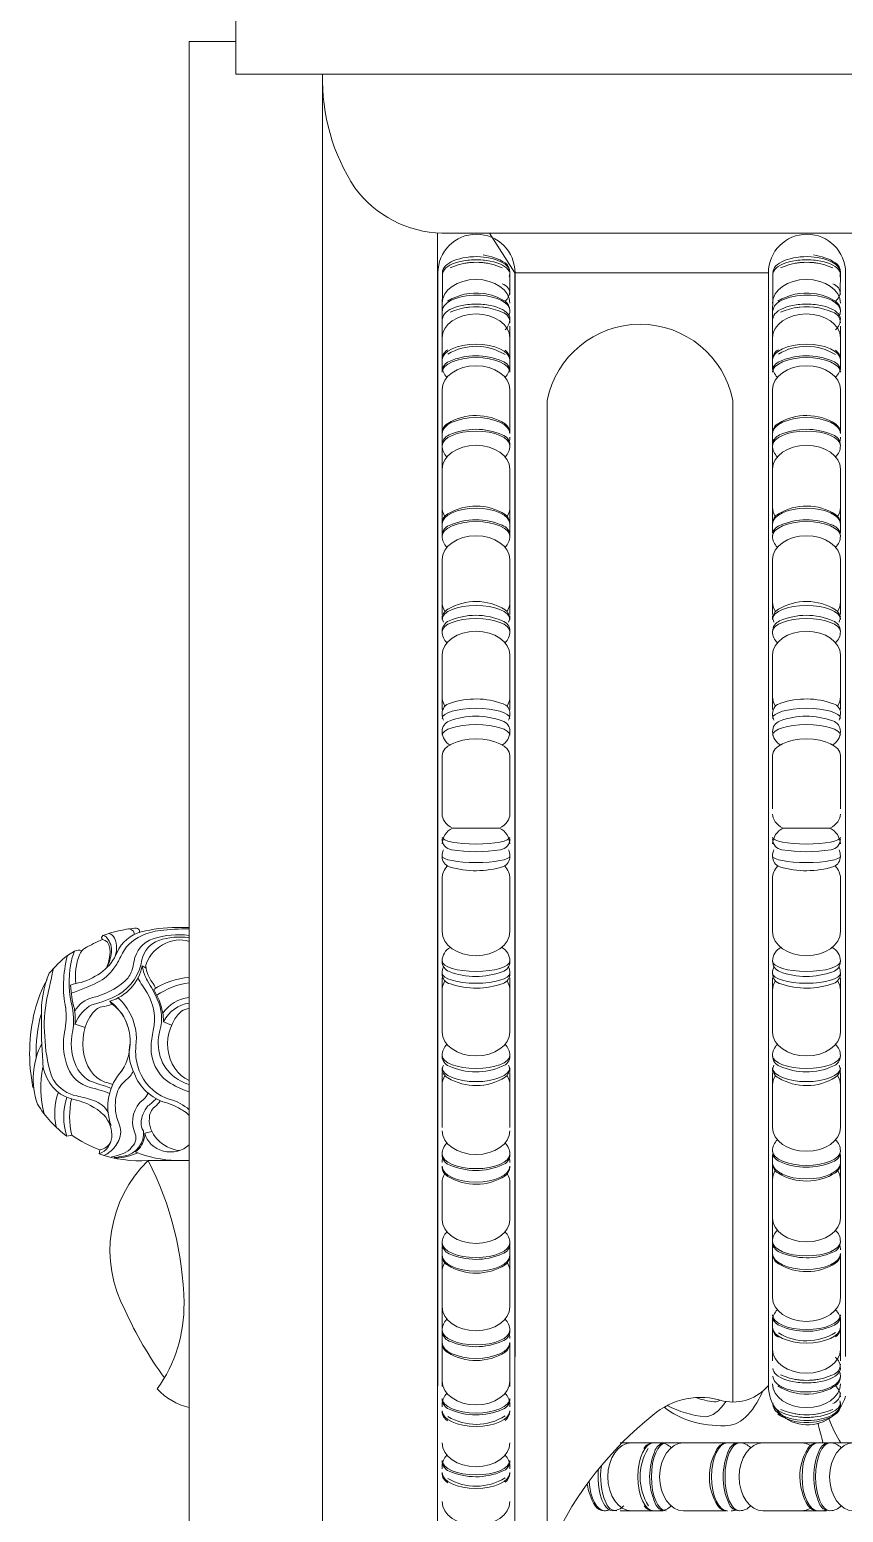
# Model space of a CAD drawing. Header units: millimetres. Extents: x 542654 to 551203, y 315718 to 321804.
# Drawn here: x 544184.1 to 544333.5, y 321162.1 to 321434.4 of the extents above; entities that cross this region are included whole.
import ezdxf

# ---------------------------------------------------------------- set-up
doc = ezdxf.new("R2010")
doc.units = ezdxf.units.MM
doc.layers.add('cad-block.com', color=250, linetype='Continuous')

msp = doc.modelspace()

# ---------------------------------------------------------------- linework, layer by layer
at = {"layer": 'cad-block.com', "color": 18, "lineweight": 15, "true_color": 0x000000}
for points in [[(544497.21, 321426.2), (544221.98, 321426.2), (544221.98, 321438.21)], [(544221.98, 321432.21), (544213.4, 321432.21), (544213.4, 321066.99), (544237.92, 321066.95), (544237.92, 321426.15)], [(544319.77, 321389.74), (544273.19, 321389.74), (544268.54, 321397.01)], [(544259.85, 321379.93), (544259.92, 321389.81)], [(544272.29, 321386.19), (544272.31, 321389.46)], [(544320.61, 321389.46), (544320.54, 321377.84)], [(544333, 321389.8), (544332.97, 321386.15)], [(544259.85, 321379.93), (544259.85, 321371.99)], [(544272.31, 321379.93), (544272.31, 321371.99)], [(544320.54, 321379.93), (544320.54, 321371.99)], [(544333, 321379.93), (544333, 321371.99)], [(544259.85, 321368.31), (544259.85, 321360.36)], [(544272.31, 321368.31), (544272.31, 321360.36)], [(544320.54, 321368.31), (544320.54, 321360.36)], [(544333, 321368.31), (544333, 321360.36)], [(544259.85, 321365.79), (544259.85, 321350.45)], [(544320.54, 321365.79), (544320.54, 321350.45)], [(544259.85, 321353.7), (544259.85, 321345.76)], [(544272.31, 321353.7), (544272.31, 321345.76)], [(544320.54, 321353.7), (544320.54, 321345.76)], [(544333, 321353.7), (544333, 321345.76)], [(544259.85, 321349.96), (544259.85, 321342.02)], [(544272.31, 321349.96), (544272.31, 321342.02)], [(544320.54, 321349.96), (544320.54, 321342.02)], [(544333, 321349.96), (544333, 321342.02)], [(544259.85, 321337.08), (544259.85, 321326.97)], [(544272.31, 321337.08), (544272.31, 321326.97)], [(544320.54, 321337.08), (544320.54, 321326.97)], [(544333, 321337.08), (544333, 321326.97)], [(544259.85, 321319.56), (544259.85, 321309.56)], [(544272.31, 321319.56), (544272.31, 321309.56)], [(544320.54, 321319.56), (544320.54, 321309.56)], [(544333, 321319.56), (544333, 321309.56)], [(544259.85, 321290.35), (544259.85, 321301.11)], [(544272.31, 321290.35), (544272.31, 321301.11)], [(544320.54, 321291.33), (544320.54, 321301.11)], [(544333, 321291.33), (544333, 321301.11)], [(544270.42, 321287.75), (544261.74, 321287.75)], [(544331.11, 321287.75), (544322.43, 321287.75)], [(544259.85, 321278.53), (544259.85, 321268.75)], [(544272.31, 321278.53), (544272.31, 321268.75)], [(544320.54, 321278.53), (544320.54, 321268.75)], [(544333, 321278.53), (544333, 321268.75)], [(544213.4, 321269.52), (544210.81, 321269.52)], [(544192.38, 321265.17), (544191.04, 321264.35)], [(544204.79, 321262.48), (544205.48, 321262.03)], [(544259.85, 321250.3), (544259.85, 321260.3)], [(544272.31, 321250.3), (544272.31, 321260.3)], [(544320.54, 321250.3), (544320.54, 321260.3)], [(544333, 321250.3), (544333, 321260.3)], [(544192.45, 321251.76), (544194.31, 321251.18)], [(544213.4, 321245.5), (544213.4, 321222.93)], [(544259.85, 321232.78), (544259.85, 321242.89)], [(544272.31, 321232.78), (544272.31, 321242.89)], [(544320.54, 321232.78), (544320.54, 321242.89)], [(544333, 321232.78), (544333, 321242.89)], [(544197.02, 321228.68), (544196.9, 321227.95)], [(544320.54, 321219.9), (544320.54, 321227.84)], [(544333, 321219.9), (544333, 321227.84)], [(544320.54, 321216.16), (544320.54, 321224.1)], [(544333, 321216.16), (544333, 321224.1)], [(544259.85, 321222.63), (544259.85, 321215.86)], [(544272.31, 321215.86), (544272.31, 321222.63)], [(544320.54, 321204.07), (544320.54, 321219.41)], [(544259.85, 321202.99), (544259.85, 321210.93)], [(544272.31, 321202.99), (544272.31, 321210.93)], [(544259.85, 321199.83), (544259.85, 321207.77)], [(544272.31, 321199.83), (544272.31, 321207.77)], [(544320.54, 321201.55), (544320.54, 321209.5)], [(544333, 321201.55), (544333, 321209.5)], [(544259.85, 321187.74), (544259.85, 321203.08)], [(544320.54, 321189.93), (544320.54, 321197.87)], [(544333, 321189.93), (544333, 321197.87)], [(544259.85, 321185.23), (544259.85, 321193.17)], [(544272.31, 321185.23), (544272.31, 321193.17)], [(544292.54, 321174.87), (544300.48, 321174.87)], [(544497.56, 321174.9), (544292.91, 321174.9)], [(544304.17, 321174.87), (544312.11, 321174.87)], [(544306.68, 321174.87), (544322.02, 321174.87)], [(544318.77, 321174.87), (544326.71, 321174.87)], [(544322.51, 321174.87), (544330.46, 321174.87)], [(544292.54, 321162.41), (544300.48, 321162.41)], [(544304.17, 321162.41), (544312.11, 321162.41)], [(544318.77, 321162.41), (544326.71, 321162.41)], [(544322.51, 321162.41), (544330.46, 321162.41)]]:
    msp.add_lwpolyline(points, dxfattribs=at)
for points in [[(544243.85, 321405.35, -0.154732), (544237.92, 321426.2, 12.521731)], [(544497.56, 321397.01), (544259.83, 321397.01, -0.231447), (544243.85, 321405.35, 0), (544243.85, 321405.35, -14.87721)], [(544273.19, 321389.74), (544273.19, 321144.96, -0.765936), (544259, 321144.96), (544259, 321397.05)], [(544273.25, 321190.76), (544273.25, 321389.74, 1), (544259.08, 321389.74), (544259.08, 321185.36)], [(544333.94, 321190.76), (544333.94, 321389.74, 1), (544319.77, 321389.74), (544319.77, 321185.36)], [(544271.41, 321391.57, 0.10847), (544267.38, 321393.02, 6.055652)], [(544332.1, 321391.57, 0.10847), (544328.06, 321393.02, 6.055652)], [(544261.32, 321390.66, -0.1464), (544268.24, 321391.49, -0.1464)], [(544270.91, 321390.66, 0.1464), (544264, 321391.49, 0.1464)], [(544272.31, 321389.86, 0.255078), (544271.41, 321391.57, 1.230716)], [(544322.01, 321390.66, -0.1464), (544328.92, 321391.49, -0.1464)], [(544331.6, 321390.66, 0.1464), (544324.69, 321391.49, 0.1464)], [(544333, 321389.86, 0.255078), (544332.1, 321391.57, 1.230716)], [(544272.31, 321385.78, 0.329104), (544270.91, 321387.73, 1.230716)], [(544333, 321385.78, 0.329104), (544331.6, 321387.73, 1.230716)], [(544260.83, 321384.51, -0.173771), (544267.38, 321385.96, -6.055652)], [(544271.41, 321384.51, 0.10847), (544267.38, 321385.96, 6.055652)], [(544272.31, 321382.8, 0.255078), (544271.41, 321384.51, 1.230716)], [(544272.31, 321386.52, -0.204052), (544271.42, 321384.49, -1.230716)], [(544321.51, 321384.51, -0.173771), (544328.06, 321385.96, -6.055652)], [(544332.1, 321384.51, 0.10847), (544328.06, 321385.96, 6.055652)], [(544333, 321382.8, 0.255078), (544332.1, 321384.51, 1.230716)], [(544333, 321386.52, -0.204052), (544332.11, 321384.49, -1.230716)], [(544261.32, 321382.5, -0.1464), (544268.24, 321383.33, -0.1464)], [(544270.91, 321382.5, 0.1464), (544264, 321383.33, 0.1464)], [(544272.31, 321380.56, 0.329104), (544270.91, 321382.5, 1.230716)], [(544322.01, 321382.5, -0.1464), (544328.92, 321383.33, -0.1464)], [(544331.6, 321382.5, 0.1464), (544324.69, 321383.33, 0.1464)], [(544333, 321380.56, 0.329104), (544331.6, 321382.5, 1.230716)], [(544272.31, 321381.3, -0.204052), (544271.42, 321379.27, -1.230716)], [(544313.25, 321182.36), (544313.25, 321366.3, 0.820864), (544279.16, 321366.3), (544279.16, 321154.38)], [(544333, 321381.3, -0.204052), (544332.11, 321379.27, -1.230716)], [(544259.85, 321373.8, -0.278993), (544260.91, 321375.6, -1.230716)], [(544271.41, 321374.71, 0.283645), (544260.91, 321374.8, 6.055652)], [(544270.91, 321373.5, 0.209639), (544261.16, 321373.46, 6.055652)], [(544272.31, 321373.8, 0.255078), (544271.41, 321375.51, 1.230716)], [(544320.54, 321373.8, -0.278993), (544321.6, 321375.6, -1.230716)], [(544332.1, 321374.71, 0.283645), (544321.6, 321374.8, 6.055652)], [(544331.6, 321373.5, 0.209639), (544321.84, 321373.46, 6.055652)], [(544333, 321373.8, 0.255078), (544332.1, 321375.51, 1.230716)], [(544259.85, 321371.55, -0.315411), (544261.16, 321373.46, -1.230716)], [(544259.85, 321372.59, 0.204052), (544260.74, 321370.56, 1.230716)], [(544272.31, 321371.55, 0.329104), (544270.91, 321373.5, 1.230716)], [(544272.31, 321372.59, -0.204052), (544271.42, 321370.56, -1.230716)], [(544320.54, 321371.55, -0.315411), (544321.84, 321373.46, -1.230716)], [(544320.54, 321372.59, 0.204052), (544321.43, 321370.56, 1.230716)], [(544333, 321371.55, 0.329104), (544331.6, 321373.5, 1.230716)], [(544333, 321372.59, -0.204052), (544332.11, 321370.56, -1.230716)], [(544271.41, 321362, 0.283645), (544260.91, 321362.09, 6.055652)], [(544332.1, 321362, 0.283645), (544321.6, 321362.09, 6.055652)], [(544259.85, 321360.29, -0.278993), (544260.91, 321362.09, -1.230716)], [(544259.85, 321358.04, -0.315411), (544261.16, 321359.96, -1.230716)], [(544270.91, 321359.99, 0.209639), (544261.16, 321359.96, 6.055652)], [(544272.31, 321358.04, 0.329104), (544270.91, 321359.99, 1.230716)], [(544272.31, 321360.29, 0.255078), (544271.41, 321362, 1.230716)], [(544320.54, 321360.29, -0.278993), (544321.6, 321362.09, -1.230716)], [(544320.54, 321358.04, -0.315411), (544321.84, 321359.96, -1.230716)], [(544331.6, 321359.99, 0.209639), (544321.84, 321359.96, 6.055652)], [(544333, 321358.04, 0.329104), (544331.6, 321359.99, 1.230716)], [(544333, 321360.29, 0.255078), (544332.1, 321362, 1.230716)], [(544259.85, 321357.98, 0.204052), (544260.74, 321355.95, 1.230716)], [(544272.31, 321357.98, -0.204052), (544271.42, 321355.95, -1.230716)], [(544320.54, 321357.98, 0.204052), (544321.43, 321355.95, 1.230716)], [(544333, 321357.98, -0.204052), (544332.11, 321355.95, -1.230716)], [(544271.41, 321345.38, 0.283645), (544260.91, 321345.47, 6.055652)], [(544332.1, 321345.38, 0.283645), (544321.6, 321345.47, 6.055652)], [(544259.85, 321343.67, -0.278993), (544260.91, 321345.47, -1.230716)], [(544270.91, 321343.37, 0.209639), (544261.16, 321343.34, 6.055652)], [(544272.31, 321343.67, 0.255078), (544271.41, 321345.38, 1.230716)], [(544320.54, 321343.67, -0.278993), (544321.6, 321345.47, -1.230716)], [(544331.6, 321343.37, 0.209639), (544321.84, 321343.34, 6.055652)], [(544333, 321343.67, 0.255078), (544332.1, 321345.38, 1.230716)], [(544259.85, 321341.42, -0.315411), (544261.16, 321343.34, -1.230716)], [(544259.85, 321341.37, 0.204052), (544260.74, 321339.33, 1.230716)], [(544272.31, 321341.42, 0.329104), (544270.91, 321343.37, 1.230716)], [(544272.31, 321341.37, -0.204052), (544271.42, 321339.33, -1.230716)], [(544320.54, 321341.42, -0.315411), (544321.84, 321343.34, -1.230716)], [(544320.54, 321341.37, 0.204052), (544321.43, 321339.33, 1.230716)], [(544333, 321341.42, 0.329104), (544331.6, 321343.37, 1.230716)], [(544333, 321341.37, -0.204052), (544332.11, 321339.33, -1.230716)], [(544259.85, 321326.15, -0.278993), (544260.91, 321327.95, -1.230716)], [(544271.41, 321327.85, 0.283645), (544260.91, 321327.95, 6.055652)], [(544272.31, 321326.15, 0.255078), (544271.41, 321327.85, 1.230716)], [(544320.54, 321326.15, -0.278993), (544321.6, 321327.95, -1.230716)], [(544332.1, 321327.85, 0.283645), (544321.6, 321327.95, 6.055652)], [(544333, 321326.15, 0.255078), (544332.1, 321327.85, 1.230716)], [(544259.85, 321326.76, 0.106817), (544260.12, 321325.6, 1.230716)], [(544259.85, 321323.9, -0.315411), (544261.16, 321325.81, -1.230716)], [(544270.91, 321325.84, 0.209639), (544261.16, 321325.81, 6.055652)], [(544272.31, 321323.9, 0.329104), (544270.91, 321325.84, 1.230716)], [(544272.31, 321326.76, -0.106879), (544272.05, 321325.6, -1.230716)], [(544320.54, 321326.76, 0.106817), (544320.8, 321325.6, 1.230716)], [(544320.54, 321323.9, -0.315411), (544321.84, 321325.81, -1.230716)], [(544331.6, 321325.84, 0.209639), (544321.84, 321325.81, 6.055652)], [(544333, 321323.9, 0.329104), (544331.6, 321325.84, 1.230716)], [(544333, 321326.76, -0.106879), (544332.74, 321325.6, -1.230716)], [(544259.85, 321323.84, 0.204052), (544260.74, 321321.81, 0.204052)], [(544272.31, 321323.84, -0.204052), (544271.42, 321321.81, -0.204052)], [(544320.54, 321323.84, 0.204052), (544321.43, 321321.81, 0.204052)], [(544333, 321323.84, -0.204052), (544332.11, 321321.81, -0.204052)], [(544271.04, 321310.6, 0.170581), (544261.37, 321310.71, 6.055652)], [(544331.73, 321310.6, 0.170581), (544322.05, 321310.71, 6.055652)], [(544259.85, 321308.79, -0.361653), (544261.37, 321310.71, -1.230716)], [(544259.85, 321308.73, 0.106817), (544260.12, 321307.56, 1.230716)], [(544270.91, 321307.46, 0.178725), (544261.16, 321307.43, 6.055652)], [(544272.31, 321308.79, 0.336209), (544271.04, 321310.6, 1.230716)], [(544272.31, 321308.73, -0.106879), (544272.05, 321307.56, -1.230716)], [(544320.54, 321308.79, -0.361653), (544322.05, 321310.71, -1.230716)], [(544320.54, 321308.73, 0.106817), (544320.8, 321307.56, 1.230716)], [(544331.6, 321307.46, 0.178725), (544321.84, 321307.43, 6.055652)], [(544333, 321308.79, 0.336209), (544331.73, 321310.6, 1.230716)], [(544333, 321308.73, -0.106879), (544332.74, 321307.56, -1.230716)], [(544259.85, 321305.52, -0.315411), (544261.16, 321307.43, -1.230716)], [(544272.31, 321305.52, 0.329104), (544270.91, 321307.46, 1.230716)], [(544320.54, 321305.52, -0.315411), (544321.84, 321307.43, -1.230716)], [(544333, 321305.52, 0.329104), (544331.6, 321307.46, 1.230716)], [(544259.85, 321305.46, 0.276498), (544261.37, 321302.98, 0.276498)], [(544272.31, 321305.46, -0.276498), (544270.8, 321302.98, -0.276498)], [(544320.54, 321305.46, 0.276498), (544322.06, 321302.98, 0.276498)], [(544333, 321305.46, -0.276498), (544331.48, 321302.98, -0.276498)], [(544259.85, 321284.88, -0.263907), (544261.74, 321287.75, -1.230716)], [(544272.31, 321284.88, 0.263907), (544270.42, 321287.75, 1.230716)], [(544320.54, 321284.88, -0.263907), (544322.43, 321287.75, -1.230716)], [(544333, 321284.88, 0.263907), (544331.11, 321287.75, 1.230716)], [(544259.85, 321285.81, 0.375323), (544261.57, 321283.79, 1.230716)], [(544259.85, 321282.63, -0.106817), (544260.12, 321283.8, -1.230716)], [(544270.59, 321283.79, -0.077979), (544261.57, 321283.79, -6.055652)], [(544272.31, 321285.81, -0.375323), (544270.59, 321283.79, -1.230716)], [(544272.31, 321282.63, 0.106879), (544272.05, 321283.8, 1.230716)], [(544320.54, 321285.81, 0.375323), (544322.26, 321283.79, 1.230716)], [(544320.54, 321282.63, -0.106817), (544320.8, 321283.8, -1.230716)], [(544331.28, 321283.79, -0.077979), (544322.26, 321283.79, -6.055652)], [(544333, 321285.81, -0.375323), (544331.28, 321283.79, -1.230716)], [(544333, 321282.63, 0.106879), (544332.74, 321283.8, 1.230716)], [(544259.85, 321282.57, 0.320957), (544261.2, 321280.64, 1.230716)], [(544272.31, 321282.57, -0.301916), (544271.1, 321280.7, -1.230716)], [(544320.54, 321282.57, 0.320957), (544321.88, 321280.64, 1.230716)], [(544333, 321282.57, -0.301916), (544331.79, 321280.7, -1.230716)], [(544271.1, 321280.7, -0.147923), (544261.2, 321280.64, -6.055652)], [(544331.79, 321280.7, -0.147923), (544321.88, 321280.64, -6.055652)], [(544191.75, 321257.43, 0.028073), (544196.54, 321259.41, 0.128548), (544199.6, 321262.02, 0.047762), (544200.83, 321264.19, -0.184945), (544204.63, 321268, -0.072626), (544208.06, 321268.96, -0.038209), (544213.4, 321269.25, -4.35103)], [(544192.39, 321254.15, -0.21056), (544195.71, 321256.65, 0.122205), (544201.59, 321259.66, 0.134391), (544202.86, 321261.57, 0.039069), (544203.29, 321263.32, -0.279074), (544206.82, 321267.44, -0.111445), (544213.4, 321268.07, -10.589835)], [(544197.48, 321267.31, -0.505033), (544197.56, 321268.03, -1.737864)], [(544203.35, 321269.39, 0.062587), (544197.56, 321268.03)], [(544197.56, 321268.03, -0.183077), (544198.29, 321267.63, -0.212723), (544199.12, 321264.93, -0.087438), (544198.25, 321262.08, -16.324933)], [(544198.67, 321268.41, -0.231292), (544199.71, 321267.58, -0.223315), (544199.6, 321263.79)], [(544200.17, 321264.95, -0.230246), (544204.6, 321268.69, -0.060497), (544211.08, 321269.52, -2.639422)], [(544202.24, 321269.25, -0.423163), (544203.36, 321268.24, 1.906297)], [(544204.26, 321268.59, 0.314179), (544204.1, 321269.2, 0.229638), (544203.35, 321269.39, -0.038503)], [(544204.74, 321263.56, -0.266172), (544207.81, 321267.13, -0.126889), (544213.4, 321267.62, -1.945398)], [(544191.96, 321254.75, -0.102871), (544191.66, 321262.82, -0.066487), (544192.38, 321265.17, -3.819361)], [(544192.38, 321265.17, -0.271001), (544193.7, 321265.23, -1.776207)], [(544193.25, 321264.48, -0.175213), (544194.34, 321265.75, -8.203964)], [(544193.55, 321259.43, 0.091292), (544197.55, 321261.49, 0.134617), (544200.17, 321264.95, -0.678127)], [(544194.28, 321265.72, -0.025386), (544197.48, 321267.31, -0.208473)], [(544259.85, 321263.38, -0.276498), (544261.37, 321265.86, -0.276498)], [(544272.31, 321263.38, 0.276498), (544270.8, 321265.86, 0.276498)], [(544320.54, 321263.38, -0.276498), (544322.06, 321265.86, -0.276498)], [(544333, 321263.38, 0.276498), (544331.48, 321265.86, 0.276498)], [(544198.59, 321235.48, 0.185854), (544195.88, 321237.75, 0.033628), (544192.75, 321238.59, -0.197474), (544188.61, 321241.33, -0.074568), (544188.07, 321242.46, -0.066117), (544186.89, 321249.51, -0.071353), (544187.29, 321256.52, 0.000162), (544188.49, 321262.01, -0.015669)], [(544191.04, 321264.35, 0.048535), (544187.72, 321261.14)], [(544193.25, 321264.48, 0.116594), (544192.6, 321259.25, -0.351891)], [(544195.55, 321255.29, 0.048193), (544200.49, 321257.19, 0.215502), (544204.74, 321263.56, 1.996929)], [(544198.82, 321255.97, 0.280746), (544204.79, 321262.48, 5.588893)], [(544208.03, 321250.58, 0.180093), (544207.56, 321256.36, 0.027271), (544205.78, 321259.71, -0.10274), (544204.79, 321262.48, -0.10274)], [(544205.42, 321262.41, 0.131718), (544206.62, 321259.46, -0.091647), (544207.24, 321258.36, 18.340922)], [(544259.85, 321263.32, 0.315411), (544261.16, 321261.41, 1.230716)], [(544259.85, 321261.13, -0.106817), (544260.12, 321262.3, -1.230716)], [(544272.31, 321263.32, -0.329104), (544270.91, 321261.38, -1.230716)], [(544272.31, 321261.13, 0.106879), (544272.05, 321262.3, 1.230716)], [(544320.54, 321263.32, 0.315411), (544321.84, 321261.41, 1.230716)], [(544320.54, 321261.13, -0.106817), (544320.8, 321262.3, -1.230716)], [(544333, 321263.32, -0.329104), (544331.6, 321261.38, -1.230716)], [(544333, 321261.13, 0.106879), (544332.74, 321262.3, 1.230716)], [(544187.32, 321259.99, 0.058058), (544185.04, 321254.2, 0.10788), (544184.72, 321240.13, 0.838766)], [(544186.52, 321244.94, -0.018741), (544186.27, 321253.22, -0.104737), (544187.72, 321261.14, 9.041273)], [(544191.63, 321258.93, -0.158031), (544191.63, 321258.93, -0.065832), (544193.58, 321259.43, -1.127352)], [(544213.4, 321239.33, -0.064663), (544209.47, 321241.23, -0.244148), (544206.42, 321247.46, -0.049704), (544206.81, 321250.62, 0.195952), (544205.67, 321257.53, 0.006951), (544203.98, 321260.18)], [(544206.89, 321258.15, -0.119721), (544213.4, 321260.35)], [(544207.48, 321257.08, -0.115371), (544213.4, 321259.37, -1.766697)], [(544259.85, 321261.07, 0.361653), (544261.37, 321259.15, 1.230716)], [(544270.91, 321261.38, -0.178725), (544261.16, 321261.41, -6.055652)], [(544271.04, 321259.26, -0.170581), (544261.37, 321259.15, -6.055652)], [(544272.31, 321261.07, -0.336209), (544271.04, 321259.26, -1.230716)], [(544320.54, 321261.07, 0.361653), (544322.05, 321259.15, 1.230716)], [(544331.6, 321261.38, -0.178725), (544321.84, 321261.41, -6.055652)], [(544331.73, 321259.26, -0.170581), (544322.05, 321259.15, -6.055652)], [(544333, 321261.07, -0.336209), (544331.73, 321259.26, -1.230716)], [(544191.63, 321258.93, 0.059669), (544192.33, 321254.62, -0.053011), (544192.44, 321251.72, 37.483394)], [(544213.4, 321236.05, 0.115321), (544209.94, 321237.95, -0.216719), (544204.59, 321242.44, -0.080842), (544203.64, 321245.69, -0.061463), (544203.64, 321247.81, 0.140584), (544202.76, 321253.34, 0.097397), (544200.39, 321256.6)], [(544206.89, 321258.15, -0.088472), (544208.53, 321253.99, -0.057435), (544208.68, 321252.21), (544210.16, 321251.56)], [(544208.57, 321253.78, -0.217833), (544213.4, 321256.67, -14.289205)], [(544185.33, 321245.67, -0.079808), (544186.26, 321253.75, 6.30232)], [(544198.79, 321239.06, 0.030989), (544195.24, 321240.15, -0.249239), (544191.11, 321243.8, -0.119922), (544190.42, 321249.58, -0.022277), (544190.54, 321250.31, 0.078946), (544190.73, 321254.83, 0.03262)], [(544192, 321250.3, 0.098556), (544191.78, 321255.64, 0.098556)], [(544196.31, 321254.48, -0.131546), (544197.35, 321254.92, 0.06113), (544199.24, 321255.43, -3.736763)], [(544202.07, 321251.43, 0.183885), (544199.24, 321255.43, 0.014971), (544198.82, 321255.97, 10.318868)], [(544198.82, 321255.97, -0.100841), (544201.4, 321253.1, 1.435164)], [(544211.99, 321254.12, -0.145159), (544213.4, 321254.62, -4.483244)], [(544212.18, 321235.94, 0.014695), (544212.18, 321235.94, 0.074847), (544209.09, 321237.35, -0.234064), (544203.34, 321242.67, -0.17384), (544202.59, 321248.31)], [(544186.34, 321248.22, 0.204122), (544185.54, 321237.1, 0.885361)], [(544259.85, 321246.02, -0.204052), (544260.74, 321248.05, -0.204052)], [(544259.85, 321245.96, 0.315411), (544261.16, 321244.05, 1.230716)], [(544272.31, 321245.96, -0.329104), (544270.91, 321244.02, -1.230716)], [(544272.31, 321246.02, 0.204052), (544271.42, 321248.05, 0.204052)], [(544320.54, 321246.02, -0.204052), (544321.43, 321248.05, -0.204052)], [(544320.54, 321245.96, 0.315411), (544321.84, 321244.05, 1.230716)], [(544333, 321245.96, -0.329104), (544331.6, 321244.02, -1.230716)], [(544333, 321246.02, 0.204052), (544332.11, 321248.05, 0.204052)], [(544186.55, 321243.84, 0.121607), (544186.8, 321235.27, 0.907033)], [(544197.7, 321235.13, -0.020897), (544197.7, 321235.13, 0.198166), (544197.7, 321235.13, 0.138312), (544192.47, 321237.85, -0.276717), (544186.97, 321242.67, -0.113893), (544186.52, 321244.94)], [(544203.12, 321243.13, -0.125563), (544201.9, 321241.59, 0.173483), (544200.06, 321238.75, 0.115836), (544200.06, 321234.92, 0.032323), (544200.47, 321233.59, -0.228234), (544200.47, 321230.39, -0.11684), (544198.73, 321228.23, -0.080311), (544197.75, 321227.67, -0.042648)], [(544199.07, 321233.13, -0.281884), (544201.1, 321243.27, -2.604553)], [(544259.85, 321243.1, -0.106817), (544260.12, 321244.26, -1.230716)], [(544259.85, 321243.71, 0.278993), (544260.91, 321241.91, 1.230716)], [(544270.91, 321244.02, -0.209639), (544261.16, 321244.05, -6.055652)], [(544272.31, 321243.71, -0.255078), (544271.41, 321242.01, -1.230716)], [(544272.31, 321243.1, 0.106879), (544272.05, 321244.26, 1.230716)], [(544320.54, 321243.1, -0.106817), (544320.8, 321244.26, -1.230716)], [(544320.54, 321243.71, 0.278993), (544321.6, 321241.91, 1.230716)], [(544331.6, 321244.02, -0.209639), (544321.84, 321244.05, -6.055652)], [(544333, 321243.71, -0.255078), (544332.1, 321242.01, -1.230716)], [(544333, 321243.1, 0.106879), (544332.74, 321244.26, 1.230716)], [(544195.64, 321241.16, 0.020479), (544197.67, 321240.48, -0.037175), (544199.06, 321239.96, -0.037175)], [(544197.93, 321241.11, -0.03775), (544199.36, 321240.69, -0.03775)], [(544210.33, 321242.36, 0.091394), (544213.4, 321240.67, 0.091394)], [(544271.41, 321242.01, -0.283645), (544260.91, 321241.91, -6.055652)], [(544332.1, 321242.01, -0.283645), (544321.6, 321241.91, -6.055652)], [(544189.33, 321239.16, 0.125778), (544188.97, 321232.85, 2.160116)], [(544190.93, 321238.31, 0.156701), (544190.93, 321231.18, 2.267245)], [(544191.78, 321238.01, 0.107259), (544191.83, 321231.38, 0.778817)], [(544205.88, 321239.09, -0.118246), (544204.99, 321237.95, 0.325983), (544203.37, 321231.98, -0.327377), (544202.89, 321229.21, -0.143144), (544201.36, 321228.04, -0.042862), (544199.17, 321227.4, -0.042862)], [(544204.57, 321233.63, -0.16978), (544205.84, 321236.75, 0.043804), (544207.35, 321238.07, -0.6587)], [(544206.1, 321234.42, -0.237758), (544207.1, 321236.6, 0.081735), (544208.11, 321237.71, -9.331702)], [(544185.54, 321237.1, 0.09146), (544190.93, 321231.18, 0.111777)], [(544199.63, 321227.25, 0.025031), (544201.37, 321227.54, 0.413915), (544204.99, 321232.25)], [(544203.52, 321228.29, 0.131141), (544204.86, 321229.87, 0.120504), (544205.25, 321231.72), (544206.54, 321232.07)], [(544190.93, 321231.18), (544191.83, 321231.38, 0.060248), (544197.02, 321228.68, 3.402855)], [(544197.02, 321228.68, 0.267147), (544198.96, 321230.16, -0.664514)], [(544259.85, 321227.91, -0.204052), (544260.74, 321229.94, -1.230716)], [(544272.31, 321227.91, 0.204052), (544271.42, 321229.94, 1.230716)], [(544320.54, 321228.5, -0.204052), (544321.43, 321230.53, -1.230716)], [(544333, 321228.5, 0.204052), (544332.11, 321230.53, 1.230716)], [(544196.9, 321227.95, 0.103577), (544205.87, 321226.74), (544213.4, 321226.74)], [(544213.4, 321226.74), (544205.87, 321226.74, 0.335902), (544201.65, 321199.2, 0.054218), (544208.87, 321186.84, -4.869534)], [(544199.88, 321227.17, 0.081334), (544203.99, 321228.12)], [(544211.05, 321226.74, -0.088873), (544203.52, 321228.29, -0.116078)], [(544205.87, 321226.74, -0.11479), (544212.46, 321200.54, -0.161687), (544207.53, 321184.78, 0.151809), (544213.4, 321181.37, 53.284307)], [(544259.85, 321227.85, 0.315411), (544261.16, 321225.94, 1.230716)], [(544272.31, 321227.85, -0.329104), (544270.91, 321225.91, -1.230716)], [(544320.54, 321228.44, 0.315411), (544321.84, 321226.52, 1.230716)], [(544331.6, 321226.49, -0.209639), (544321.84, 321226.52, -6.055652)], [(544333, 321228.44, -0.329104), (544331.6, 321226.49, -1.230716)], [(544259.85, 321225.6, 0.278993), (544260.91, 321223.8, 1.230716)], [(544271.41, 321223.9, -0.283645), (544260.91, 321223.8, -6.055652)], [(544270.91, 321225.91, -0.209639), (544261.16, 321225.94, -6.055652)], [(544272.31, 321225.6, -0.255078), (544271.41, 321223.9, -1.230716)], [(544320.54, 321226.19, 0.278993), (544321.6, 321224.39, 1.230716)], [(544332.1, 321224.48, -0.283645), (544321.6, 321224.39, -6.055652)], [(544333, 321226.19, -0.255078), (544332.1, 321224.48, -1.230716)], [(544259.85, 321211.58, -0.204052), (544260.74, 321213.61, -1.230716)], [(544272.31, 321211.58, 0.204052), (544271.42, 321213.61, 1.230716)], [(544320.54, 321211.88, -0.204052), (544321.43, 321213.91, -1.230716)], [(544333, 321211.88, 0.204052), (544332.11, 321213.91, 1.230716)], [(544259.85, 321211.52, 0.315411), (544261.16, 321209.61, 1.230716)], [(544272.31, 321211.52, -0.329104), (544270.91, 321209.58, -1.230716)], [(544320.54, 321211.82, 0.315411), (544321.84, 321209.91, 1.230716)], [(544333, 321211.82, -0.329104), (544331.6, 321209.87, -1.230716)], [(544259.85, 321209.28, 0.278993), (544260.91, 321207.48, 1.230716)], [(544271.41, 321207.57, -0.283645), (544260.91, 321207.48, -6.055652)], [(544270.91, 321209.58, -0.209639), (544261.16, 321209.61, -6.055652)], [(544272.31, 321209.28, -0.255078), (544271.41, 321207.57, -1.230716)], [(544320.54, 321209.57, 0.278993), (544321.6, 321207.77, 1.230716)], [(544332.1, 321207.86, -0.283645), (544321.6, 321207.77, -6.055652)], [(544331.6, 321209.87, -0.209639), (544321.84, 321209.91, -6.055652)], [(544333, 321209.57, -0.255078), (544332.1, 321207.86, -1.230716)], [(544320.54, 321197.27, -0.204052), (544321.43, 321199.3, -1.230716)], [(544333, 321197.27, 0.204052), (544332.11, 321199.3, 1.230716)], [(544259.85, 321195.55, -0.204052), (544260.74, 321197.58, -1.230716)], [(544272.31, 321195.55, 0.204052), (544271.42, 321197.58, 1.230716)], [(544320.54, 321198.31, 0.315411), (544321.84, 321196.4, 1.230716)], [(544333, 321198.31, -0.329104), (544331.6, 321196.36, -1.230716)], [(544259.85, 321195.49, 0.315411), (544261.16, 321193.58, 1.230716)], [(544272.31, 321195.49, -0.329104), (544270.91, 321193.54, -1.230716)], [(544320.54, 321196.06, 0.278993), (544321.6, 321194.26, 1.230716)], [(544332.1, 321195.15, -0.283645), (544321.6, 321195.06, -6.055652)], [(544331.6, 321196.36, -0.209639), (544321.84, 321196.4, -6.055652)], [(544333, 321196.06, -0.255078), (544332.1, 321194.35, -1.230716)], [(544259.85, 321193.24, 0.278993), (544260.91, 321191.44, 1.230716)], [(544271.41, 321191.53, -0.283645), (544260.91, 321191.44, -6.055652)], [(544270.91, 321193.54, -0.209639), (544261.16, 321193.58, -6.055652)], [(544272.31, 321193.24, -0.255078), (544271.41, 321191.53, -1.230716)], [(544333, 321189.31, -0.329104), (544331.6, 321187.36, -1.230716)], [(544333, 321188.56, 0.204052), (544332.11, 321190.59, 1.230716)], [(544322.01, 321187.36, 0.1464), (544328.92, 321186.53, 0.1464)], [(544331.6, 321187.36, -0.1464), (544324.69, 321186.53, -0.1464)], [(544333, 321187.06, -0.255078), (544332.1, 321185.35, -1.230716)], [(544259.85, 321181.93, -0.204052), (544260.74, 321183.96, -1.230716)], [(544259.85, 321182.97, 0.315411), (544261.16, 321181.06, 1.230716)], [(544272.31, 321182.97, -0.329104), (544270.91, 321181.02, -1.230716)], [(544272.31, 321181.93, 0.204052), (544271.42, 321183.96, 1.230716)], [(544333.94, 321183.46, -0.874655), (544319.77, 321185.39, 1.163134), (544319.77, 321185.39, -0.274733), (544311.53, 321182.54, -0.223375), (544311.53, 321182.54, 0.265205), (544298.53, 321179.94, 0.114043), (544280.12, 321156.57, 0.018606), (544278.26, 321152.09, -0.388918), (544273.19, 321149.45, 0.149469)], [(544309.85, 321182.4, -0.049707), (544306.41, 321183.19, -0.049707)], [(544318.24, 321183.3, 0.009256), (544318.75, 321184.38, 0.009256)], [(544321.51, 321185.35, 0.173771), (544328.06, 321183.9, 6.055652)], [(544332.1, 321185.35, -0.10847), (544328.06, 321183.9, -6.055652)], [(544333, 321184.08, -0.329104), (544331.6, 321182.13, -1.230716)], [(544333, 321183.34, 0.204052), (544332.11, 321185.37, 1.230716)], [(544259.85, 321180.72, 0.278993), (544260.91, 321178.92, 1.230716)], [(544270.91, 321181.02, -0.209639), (544261.16, 321181.06, -6.055652)], [(544272.31, 321180.72, -0.255078), (544271.41, 321179.01, -1.230716)], [(544308.16, 321179.65, -0.094315), (544301.19, 321181.74, -0.094315)], [(544322.01, 321181.03, 0.1464), (544328.92, 321180.2, 0.1464)], [(544331.6, 321181.03, -0.1464), (544324.69, 321180.2, -0.1464)], [(544333, 321181.83, -0.255078), (544332.1, 321180.12, -1.230716)], [(544271.41, 321179.81, -0.283645), (544260.91, 321179.72, -6.055652)], [(544321.51, 321180.12, 0.173771), (544328.06, 321178.67, 6.055652)], [(544332.1, 321180.12, -0.10847), (544328.06, 321178.67, -6.055652)], [(544329.8, 321174.87, 0.001403), (544328.89, 321178.42, 0.001403)], [(544333.08, 321174.87, -0.057825), (544330.88, 321179.3, -0.057825)], [(544298.67, 321174.87, 0.278993), (544296.87, 321173.81, 1.230716)], [(544300.92, 321174.87, 0.315411), (544299.01, 321173.57, 1.230716)], [(544299.89, 321174.87, -0.204052), (544301.92, 321173.98, -1.230716)], [(544312.18, 321174.87, 0.278993), (544310.38, 321173.81, 1.230716)], [(544314.43, 321174.87, 0.315411), (544312.52, 321173.57, 1.230716)], [(544314.49, 321174.87, -0.204052), (544316.52, 321173.98, -1.230716)], [(544328.8, 321174.87, 0.278993), (544327, 321173.81, 1.230716)], [(544331.05, 321174.87, 0.315411), (544329.14, 321173.57, 1.230716)], [(544331.11, 321174.87, -0.204052), (544333.14, 321173.98, -1.230716)], [(544259.85, 321170.57, -0.204052), (544260.74, 321172.6, -1.230716)], [(544272.31, 321170.57, 0.204052), (544271.42, 321172.6, 1.230716)], [(544297.76, 321163.32, -0.283645), (544297.67, 321173.81, -6.055652)], [(544298.97, 321163.81, -0.209639), (544299.01, 321173.57, -6.055652)], [(544310.47, 321163.32, -0.283645), (544310.38, 321173.81, -6.055652)], [(544312.48, 321163.81, -0.209639), (544312.52, 321173.57, -6.055652)], [(544327.09, 321163.32, -0.283645), (544327, 321173.81, -6.055652)], [(544329.1, 321163.81, -0.209639), (544329.14, 321173.57, -6.055652)], [(544259.85, 321171.6, 0.315411), (544261.16, 321169.69, 1.230716)], [(544259.85, 321169.35, 0.278993), (544260.91, 321167.55, 1.230716)], [(544270.91, 321169.66, -0.209639), (544261.16, 321169.69, -6.055652)], [(544272.31, 321171.6, -0.329104), (544270.91, 321169.66, -1.230716)], [(544272.31, 321169.35, -0.255078), (544271.41, 321167.64, -1.230716)], [(544289.97, 321163.81, -0.1464), (544289.14, 321170.73, -0.1464)], [(544271.41, 321168.45, -0.283645), (544260.91, 321168.35, -6.055652)], [(544287.96, 321163.32, -0.10847), (544286.51, 321167.35, -6.055652)], [(544289.67, 321162.41, -0.255078), (544287.96, 321163.32, -1.230716)], [(544291.92, 321162.41, -0.329104), (544289.97, 321163.81, -1.230716)], [(544291.17, 321162.41, 0.204052), (544293.2, 321163.3, 1.230716)], [(544298.67, 321162.41, -0.255078), (544296.96, 321163.32, -1.230716)], [(544300.92, 321162.41, -0.329104), (544298.97, 321163.81, -1.230716)], [(544299.89, 321162.41, 0.204052), (544301.92, 321163.3, 1.230716)], [(544312.18, 321162.41, -0.255078), (544310.47, 321163.32, -1.230716)], [(544314.43, 321162.41, -0.329104), (544312.48, 321163.81, -1.230716)], [(544314.49, 321162.41, 0.204052), (544316.52, 321163.3, 1.230716)], [(544328.8, 321162.41, -0.255078), (544327.09, 321163.32, -1.230716)], [(544331.05, 321162.41, -0.329104), (544329.1, 321163.81, -1.230716)], [(544331.11, 321162.41, 0.204052), (544333.14, 321163.3, 1.230716)]]:
    msp.add_lwpolyline(points, format="xyb", dxfattribs=at)
for centre, major_axis, ratio, start_param, end_param in [((544266.15, 321389.8), (6.23, 0), 0.466244, 1.447393, 3.143075), ((544326.84, 321389.8), (6.23, 0), 0.466244, 1.447393, 3.143075), ((544266.15, 321389.46), (-6.23, 0), 0.430137, 4.467777, 6.283185), ((544326.84, 321389.46), (-6.23, 0), 0.430137, 4.467777, 6.283185), ((544266.08, 321384.15), (-6.23, 0), 0.700831, 3.141593, 6.283185), ((544326.77, 321384.15), (-6.23, 0), 0.700831, 3.141593, 6.283185), ((544266.15, 321382.74), (6.23, 0), 0.466244, 1.447393, 3.143075), ((544326.84, 321382.74), (6.23, 0), 0.466244, 1.447393, 3.143075), ((544266.08, 321377.82), (-6.23, 0), 0.700831, 3.141593, 6.283185), ((544266.15, 321381.3), (-6.23, 0), 0.430137, 4.467777, 6.283185), ((544326.77, 321377.82), (-6.23, 0), 0.700831, 3.141593, 6.283185), ((544326.84, 321381.3), (-6.23, 0), 0.430137, 4.467777, 6.283185), ((544266.08, 321368.31), (-6.23, 0), 0.700831, 3.141593, 6.283185), ((544326.77, 321368.31), (-6.23, 0), 0.700831, 3.141593, 6.283185), ((544266.08, 321353.7), (-6.23, 0), 0.700831, 3.141593, 6.283185), ((544326.77, 321353.7), (-6.23, 0), 0.700831, 3.141593, 6.283185), ((544266.08, 321337.08), (-6.23, 0), 0.700831, 3.141593, 6.283185), ((544326.77, 321337.08), (-6.23, 0), 0.700831, 3.141593, 6.283185), ((544266.08, 321319.56), (-6.23, 0), 0.700831, 3.141593, 6.283185), ((544326.77, 321319.56), (-6.23, 0), 0.700831, 3.141593, 6.283185), ((544266.08, 321301.11), (-6.23, 0), 0.488702, 3.141593, 6.283185), ((544326.77, 321301.11), (-6.23, 0), 0.488702, 3.141593, 6.283185), ((544266.08, 321286.09), (6.23, 0), 0.200824, 3.141593, 6.283185), ((544326.77, 321286.09), (6.23, 0), 0.200824, 3.141593, 6.283185), ((544266.08, 321282.63), (6.23, 0), 0.189567, 3.141593, 6.283185), ((544326.77, 321282.63), (6.23, 0), 0.189567, 3.141593, 6.283185), ((544266.08, 321278.53), (-6.23, 0), 0.687615, -0.563767, 0), ((544266.08, 321278.53), (-6.23, 0), 0.687615, 3.141593, 3.70536), ((544326.77, 321278.53), (-6.23, 0), 0.687615, -0.563767, 0), ((544326.77, 321278.53), (-6.23, 0), 0.687615, 3.141593, 3.70536), ((544266.08, 321263.38), (6.23, 0), 0.312137, 3.141593, 6.283185), ((544326.77, 321263.38), (6.23, 0), 0.312137, 3.141593, 6.283185), ((544266.08, 321261.13), (6.23, 0), 0.296534, 3.141593, 6.283185), ((544266.08, 321257.97), (-6.23, 0), 0.687615, -0.415263, 0), ((544266.08, 321257.97), (-6.23, 0), 0.687615, 3.141593, 3.558936), ((544326.77, 321261.13), (6.23, 0), 0.296534, 3.141593, 6.283185), ((544326.77, 321257.97), (-6.23, 0), 0.687615, -0.415263, 0), ((544326.77, 321257.97), (-6.23, 0), 0.687615, 3.141593, 3.558936), ((544197.17, 321248.31), (0.34, 7.39), 0.731342, 0.366368, 1.1189), ((544199.22, 321248.31), (0.1, 7.39), 0.723217, 0.593952, 2.918594), ((544213.98, 321248.31), (0, 7.32), 0.855643, 0.093945, 1.008329), ((544215.72, 321248.31), (0.51, 7.34), 0.851613, 0.717894, 2.843084), ((544197.17, 321248.31), (0.27, 7.49), 0.720128, 3.903974, 5.539874), ((544197.17, 321248.31), (0.34, 7.39), 0.731342, 1.326524, 2.916792), ((544213.98, 321248.31), (0, 7.32), 0.855643, 1.254931, 2.59414), ((544266.08, 321246.02), (6.23, 0), 0.387081, 3.141593, 6.283185), ((544326.77, 321246.02), (6.23, 0), 0.387081, 3.141593, 6.283185), ((544266.08, 321243.77), (6.23, 0), 0.411544, 3.141593, 6.283185), ((544326.77, 321243.77), (6.23, 0), 0.411544, 3.141593, 6.283185), ((544266.08, 321240.59), (-6.23, 0), 0.687615, -0.4166, 0), ((544266.08, 321240.59), (-6.23, 0), 0.687615, 3.141593, 3.558193), ((544326.77, 321240.59), (-6.23, 0), 0.687615, -0.4166, 0), ((544326.77, 321240.59), (-6.23, 0), 0.687615, 3.141593, 3.558193), ((544194.2, 321232.51), (-4.13, 3.56), 0.796534, 2.743042, 4.538271), ((544209.83, 321232.44), (-4.66, 0.66), 0.877375, 3.973482, 4.310603), ((544209.82, 321233.57), (5.26, 0.16), 0.593421, 3.079438, 3.527244), ((544211.35, 321233.16), (-4.83, 2.61), 0.800288, 0.320851, 2.02054), ((544209.83, 321232.44), (-4.66, 0.66), 0.877375, 0.333601, 2.55572), ((544266.08, 321227.91), (6.23, 0), 0.430137, 3.141593, 6.283185), ((544266.08, 321226.37), (-1.49, -7.78), 0.780976, -1.528988, -1.422133), ((544266.08, 321226.37), (-6.23, 0), 0.687615, 3.141593, 3.332074), ((544326.77, 321228.5), (6.23, 0), 0.430137, 3.141593, 6.283185), ((544326.77, 321226.95), (-1.49, -7.78), 0.780976, -1.528988, -1.422133), ((544326.77, 321226.95), (-6.23, 0), 0.687615, 3.141593, 3.332074), ((544266.08, 321225.66), (6.23, 0), 0.466865, 3.141593, 6.283185), ((544266.08, 321222.63), (-6.23, 0), 0.687615, -0.4166, 0), ((544266.08, 321222.63), (-6.23, 0), 0.687615, 3.141593, 3.558193), ((544326.77, 321226.25), (6.23, 0), 0.466865, 3.141593, 6.283185), ((544326.77, 321223.21), (-6.23, 0), 0.687615, -0.4166, 0), ((544326.77, 321223.21), (-6.23, 0), 0.687615, 3.141593, 3.558193), ((544266.08, 321211.58), (6.23, 0), 0.430137, 3.141593, 6.283185), ((544266.08, 321210.04), (-1.49, -7.78), 0.780976, -1.528988, -1.422133), ((544266.08, 321210.04), (-6.23, 0), 0.687615, 3.141593, 3.332074), ((544326.77, 321211.88), (6.23, 0), 0.430137, 3.141593, 6.283185), ((544326.77, 321210.34), (-1.49, -7.78), 0.780976, -1.528988, -1.422133), ((544326.77, 321210.34), (-6.23, 0), 0.687615, 3.141593, 3.332074), ((544266.08, 321209.33), (6.23, 0), 0.466865, 3.141593, 6.283185), ((544266.08, 321206.3), (-6.23, 0), 0.687615, -0.4166, 0), ((544266.08, 321206.3), (-6.23, 0), 0.687615, 3.141593, 3.558193), ((544326.77, 321209.63), (6.23, 0), 0.466865, 3.141593, 6.283185), ((544326.77, 321198.37), (6.23, 0), 0.430137, 3.141593, 6.283185), ((544326.77, 321196.83), (-1.49, -7.78), 0.780976, -1.528988, -1.422133), ((544326.77, 321196.83), (-6.23, 0), 0.687615, 3.141593, 3.332074), ((544266.08, 321195.55), (6.23, 0), 0.430137, 3.141593, 6.283185), ((544266.08, 321194.01), (-1.49, -7.78), 0.780976, -1.528988, -1.422133), ((544266.08, 321194.01), (-6.23, 0), 0.687615, 3.141593, 3.332074), ((544326.77, 321196.12), (6.23, 0), 0.466865, 3.141593, 6.283185), ((544266.08, 321193.3), (6.23, 0), 0.466865, 3.141593, 6.283185), ((544326.77, 321188.56), (6.23, 0), 0.430137, 4.467777, 6.283185), ((544326.77, 321187.12), (6.23, 0), 0.466865, 4.847432, 6.283185), ((544326.77, 321187.02), (-6.23, 0), 0.687615, 3.141593, 3.332074), ((544266.08, 321183.03), (6.23, 0), 0.430137, 3.141593, 6.283185), ((544308.83, 321223.98), (-3.5, 45.94), 0.307719, 3.107599, 3.650404), ((544266.08, 321181.49), (-1.49, -7.78), 0.780976, -1.528988, -1.422133), ((544266.08, 321180.78), (6.23, 0), 0.466865, 3.141593, 6.283185), ((544266.08, 321181.49), (-6.23, 0), 0.687615, 3.141593, 3.332074), ((544333.18, 321226.37), (32.06, 45.33), 0.524349, 3.119681, 3.510148), ((544306.33, 321208.2), (-1.84, 28.55), 0.332985, 3.141593, 3.568087), ((544308.31, 321208.41), (-1.75, 26.01), 0.241654, 3.109112, 3.28332), ((544326.77, 321182.23), (6.23, 0), 0.430137, 4.467777, 6.283185), ((544326.77, 321181.89), (6.23, 0), 0.466865, 4.847432, 6.283185), ((544326.77, 321181.79), (-6.23, 0), 0.687615, 3.141593, 3.332074), ((544298.73, 321168.64), (0, -6.23), 0.466865, 3.141593, 6.283185), ((544300.98, 321168.64), (0, -6.23), 0.430137, 3.141593, 6.283185), ((544299.44, 321168.64), (-7.78, 1.49), 0.780976, -1.528988, -1.422133), ((544312.24, 321168.64), (0, -6.23), 0.466865, 3.141593, 6.283185), ((544314.49, 321168.64), (0, -6.23), 0.430137, 3.141593, 6.283185), ((544312.95, 321168.64), (-7.78, 1.49), 0.780976, -1.528988, -1.422133), ((544325.82, 321168.64), (0, 6.23), 0.687615, -0.4166, 0), ((544328.86, 321168.64), (0, -6.23), 0.466865, 3.141593, 6.283185), ((544331.11, 321168.64), (0, -6.23), 0.430137, 3.141593, 6.283185), ((544329.57, 321168.64), (-7.78, 1.49), 0.780976, -1.528988, -1.422133), ((544266.08, 321171.66), (6.23, 0), 0.430137, 3.141593, 6.283185), ((544266.08, 321170.12), (-1.49, -7.78), 0.780976, -1.528988, -1.422133), ((544266.08, 321169.41), (6.23, 0), 0.466865, 3.141593, 6.283185), ((544266.08, 321170.12), (-6.23, 0), 0.687615, 3.141593, 3.332074), ((544291.17, 321168.64), (0, -6.23), 0.430137, 4.467777, 6.283185), ((544289.73, 321168.64), (0, -6.23), 0.466865, 4.847432, 6.283185), ((544289.63, 321168.64), (0, 6.23), 0.687615, 3.141593, 3.332074), ((544299.44, 321168.64), (0, 6.23), 0.687615, 3.141593, 3.332074), ((544312.95, 321168.64), (0, 6.23), 0.687615, 3.141593, 3.332074), ((544325.82, 321168.64), (0, 6.23), 0.687615, 3.141593, 3.558193), ((544329.57, 321168.64), (0, 6.23), 0.687615, 3.141593, 3.332074)]:
    msp.add_ellipse(centre, major_axis=major_axis, ratio=ratio, start_param=start_param, end_param=end_param, dxfattribs=at)
at = {"layer": 'cad-block.com', "color": 18, "lineweight": 15, "true_color": 0x000000, "extrusion": (0, 0, -1)}
for centre, major_axis, ratio, start_param, end_param in [((544266.08, 321389.8), (6.23, 0), 0.466865, 4.847432, 6.283185), ((544326.77, 321389.8), (6.23, 0), 0.466865, 4.847432, 6.283185), ((544266.08, 321389.46), (6.23, 0), 0.430137, 4.467777, 6.283185), ((544266.08, 321389.89), (-6.23, 0), 0.687615, 3.141593, 3.332074), ((544326.77, 321389.46), (6.23, 0), 0.430137, 4.467777, 6.283185), ((544326.77, 321389.89), (-6.23, 0), 0.687615, 3.141593, 3.332074), ((544266.08, 321382.74), (6.23, 0), 0.466865, 4.847432, 6.283185), ((544326.77, 321382.74), (6.23, 0), 0.466865, 4.847432, 6.283185), ((544266.08, 321381.3), (6.23, 0), 0.430137, 4.467777, 6.283185), ((544266.08, 321382.84), (-6.23, 0), 0.687615, 3.141593, 3.332074), ((544326.77, 321381.3), (6.23, 0), 0.430137, 4.467777, 6.283185), ((544326.77, 321382.84), (-6.23, 0), 0.687615, 3.141593, 3.332074), ((544266.08, 321373.74), (6.23, 0), 0.466865, 3.141593, 6.283185), ((544326.77, 321373.74), (6.23, 0), 0.466865, 3.141593, 6.283185), ((544266.08, 321371.49), (6.23, 0), 0.430137, 3.141593, 6.283185), ((544326.77, 321371.49), (6.23, 0), 0.430137, 3.141593, 6.283185), ((544266.08, 321373.03), (-1.49, 7.78), 0.780976, -1.528988, -1.422133), ((544266.08, 321373.03), (-6.23, 0), 0.687615, 3.141593, 3.332074), ((544326.77, 321373.03), (-1.49, 7.78), 0.780976, -1.528988, -1.422133), ((544326.77, 321373.03), (-6.23, 0), 0.687615, 3.141593, 3.332074), ((544266.08, 321360.23), (6.23, 0), 0.466865, 3.141593, 6.283185), ((544326.77, 321360.23), (6.23, 0), 0.466865, 3.141593, 6.283185), ((544266.08, 321357.98), (6.23, 0), 0.430137, 3.141593, 6.283185), ((544326.77, 321357.98), (6.23, 0), 0.430137, 3.141593, 6.283185), ((544266.08, 321359.53), (-1.49, 7.78), 0.780976, -1.528988, -1.422133), ((544266.08, 321359.53), (-6.23, 0), 0.687615, 3.141593, 3.332074), ((544326.77, 321359.53), (-1.49, 7.78), 0.780976, -1.528988, -1.422133), ((544326.77, 321359.53), (-6.23, 0), 0.687615, 3.141593, 3.332074), ((544266.08, 321346.65), (-6.23, 0), 0.687615, -0.4166, 0), ((544266.08, 321343.61), (6.23, 0), 0.466865, 3.141593, 6.283185), ((544266.08, 321346.65), (-6.23, 0), 0.687615, 3.141593, 3.558193), ((544326.77, 321346.65), (-6.23, 0), 0.687615, -0.4166, 0), ((544326.77, 321343.61), (6.23, 0), 0.466865, 3.141593, 6.283185), ((544326.77, 321346.65), (-6.23, 0), 0.687615, 3.141593, 3.558193), ((544266.08, 321341.37), (6.23, 0), 0.430137, 3.141593, 6.283185), ((544326.77, 321341.37), (6.23, 0), 0.430137, 3.141593, 6.283185), ((544266.08, 321342.91), (-1.49, 7.78), 0.780976, -1.528988, -1.422133), ((544266.08, 321342.91), (-6.23, 0), 0.687615, 3.141593, 3.332074), ((544326.77, 321342.91), (-1.49, 7.78), 0.780976, -1.528988, -1.422133), ((544326.77, 321342.91), (-6.23, 0), 0.687615, 3.141593, 3.332074), ((544266.08, 321329.27), (-6.23, 0), 0.687615, -0.4166, 0), ((544266.08, 321326.09), (6.23, 0), 0.411544, 3.141593, 6.283185), ((544266.08, 321329.27), (-6.23, 0), 0.687615, 3.141593, 3.558193), ((544326.77, 321329.27), (-6.23, 0), 0.687615, -0.4166, 0), ((544326.77, 321326.09), (6.23, 0), 0.411544, 3.141593, 6.283185), ((544326.77, 321329.27), (-6.23, 0), 0.687615, 3.141593, 3.558193), ((544266.08, 321323.84), (6.23, 0), 0.387081, 3.141593, 6.283185), ((544326.77, 321323.84), (6.23, 0), 0.387081, 3.141593, 6.283185), ((544266.08, 321311.89), (-6.23, 0), 0.687615, -0.415263, 0), ((544266.08, 321311.89), (-6.23, 0), 0.687615, 3.141593, 3.558936), ((544326.77, 321311.89), (-6.23, 0), 0.687615, -0.415263, 0), ((544326.77, 321311.89), (-6.23, 0), 0.687615, 3.141593, 3.558936), ((544266.08, 321307.92), (6.23, 0), 0.296534, 3.141593, 6.283185), ((544326.77, 321307.92), (6.23, 0), 0.296534, 3.141593, 6.283185), ((544266.08, 321304.82), (6.23, 0), 0.312137, 3.141593, 6.283185), ((544326.77, 321304.82), (6.23, 0), 0.312137, 3.141593, 6.283185), ((544266.08, 321290.35), (-6.23, 0), 0.581976, 5.48282, 6.283185), ((544266.08, 321290.35), (-6.23, 0), 0.581976, 3.141593, 3.941958), ((544326.77, 321290.35), (-6.23, 0), 0.581976, 5.48282, 6.283185), ((544326.77, 321290.35), (-6.23, 0), 0.581976, 3.141593, 3.941958), ((544210.58, 321262.47), (4.74, 3.01), 0.776765, 3.812994, 5.73184), ((544266.08, 321268.75), (-6.23, 0), 0.709662, 3.141593, 6.283185), ((544326.77, 321268.75), (-6.23, 0), 0.709662, 3.141593, 6.283185), ((544194.92, 321261.66), (3.08, 5.48), 0.451902, -0.193269, 1.248074), ((544195.9, 321261.49), (1.82, 11.13), 0.473869, 3.996382, 4.894935), ((544266.08, 321250.3), (-6.23, 0), 0.700831, 3.141593, 6.283185), ((544326.77, 321250.3), (-6.23, 0), 0.700831, 3.141593, 6.283185), ((544266.08, 321232.19), (-6.23, 0), 0.700831, 3.141593, 6.283185), ((544326.77, 321232.78), (-6.23, 0), 0.700831, 3.141593, 6.283185), ((544266.08, 321215.86), (-6.23, 0), 0.700831, 3.141593, 6.283185), ((544326.77, 321216.16), (-6.23, 0), 0.700831, 3.141593, 6.283185), ((544266.08, 321199.83), (-6.23, 0), 0.700831, 3.141593, 6.283185), ((544326.77, 321201.55), (-6.23, 0), 0.700831, 3.141593, 6.283185), ((544326.77, 321192.04), (-6.23, 0), 0.700831, 3.141593, 6.283185), ((544326.84, 321188.56), (-6.23, 0), 0.430137, 4.467777, 6.283185), ((544266.08, 321186.21), (-6.23, 0), 0.700831, 3.141593, 6.283185), ((544326.77, 321185.71), (-6.23, 0), 0.700831, 3.141593, 6.283185), ((544326.84, 321187.12), (6.23, 0), 0.466244, 1.447393, 3.143075), ((544326.84, 321182.23), (-6.23, 0), 0.430137, 4.467777, 6.283185), ((544326.84, 321181.89), (6.23, 0), 0.466244, 1.447393, 3.143075), ((544266.08, 321174.85), (-6.23, 0), 0.700831, 3.141593, 6.283185), ((544294.65, 321168.64), (0, 6.23), 0.700831, 3.141593, 6.283185), ((544304.17, 321168.64), (0, 6.23), 0.700831, 3.141593, 6.283185), ((544318.77, 321168.64), (0, 6.23), 0.700831, 3.141593, 6.283185), ((544335.39, 321168.64), (0, 6.23), 0.700831, 3.141593, 6.283185), ((544266.08, 321164.09), (-6.23, 0), 0.700831, 3.141593, 6.283185)]:
    msp.add_ellipse(centre, major_axis=major_axis, ratio=ratio, start_param=start_param, end_param=end_param, dxfattribs=at)

doc.saveas('drawing.dxf')
